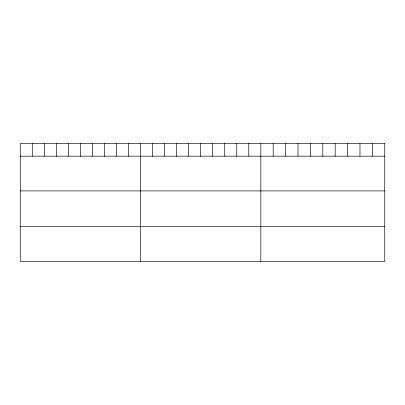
<?xml version="1.0" encoding="UTF-8"?>
<svg xmlns="http://www.w3.org/2000/svg" width="405" height="405" viewBox="0 0 405 405"><rect width="100%" height="100%" fill="white"/><g stroke="black" fill="none" stroke-linecap="round" stroke-linejoin="round"><path stroke-width="0.61" d="M20.25 156.178L384.75 156.178M20.25 190.902L384.75 190.902M20.25 226.673L384.75 226.673M372.357 143.608L372.357 156.178M359.964 143.608L359.964 156.178M347.571 143.608L347.571 156.178M335.178 143.608L335.178 156.178M322.785 143.608L322.785 156.178M310.392 143.608L310.392 156.178M297.999 143.608L297.999 156.178M285.606 143.608L285.606 156.178M273.213 143.608L273.213 156.178M260.82 143.608L260.82 261.392M248.791 143.608L248.791 156.178M236.763 143.608L236.763 156.178M224.734 143.608L224.734 156.178M212.706 143.608L212.706 156.178M200.677 143.608L200.677 156.178M188.649 143.608L188.649 156.178M176.62 143.608L176.62 156.178M164.592 143.608L164.592 156.178M152.564 143.608L152.564 156.178M140.535 143.608L140.535 261.392M128.506 143.608L128.506 156.178M116.478 143.608L116.478 156.178M104.449 143.608L104.449 156.178M92.421 143.608L92.421 156.178M80.392 143.608L80.392 156.178M68.364 143.608L68.364 156.178M56.335 143.608L56.335 156.178M44.307 143.608L44.307 156.178M32.279 143.608L32.279 156.178M384.75 143.608L20.25 143.608L20.25 261.392L384.75 261.392L384.75 143.608"/></g></svg>
